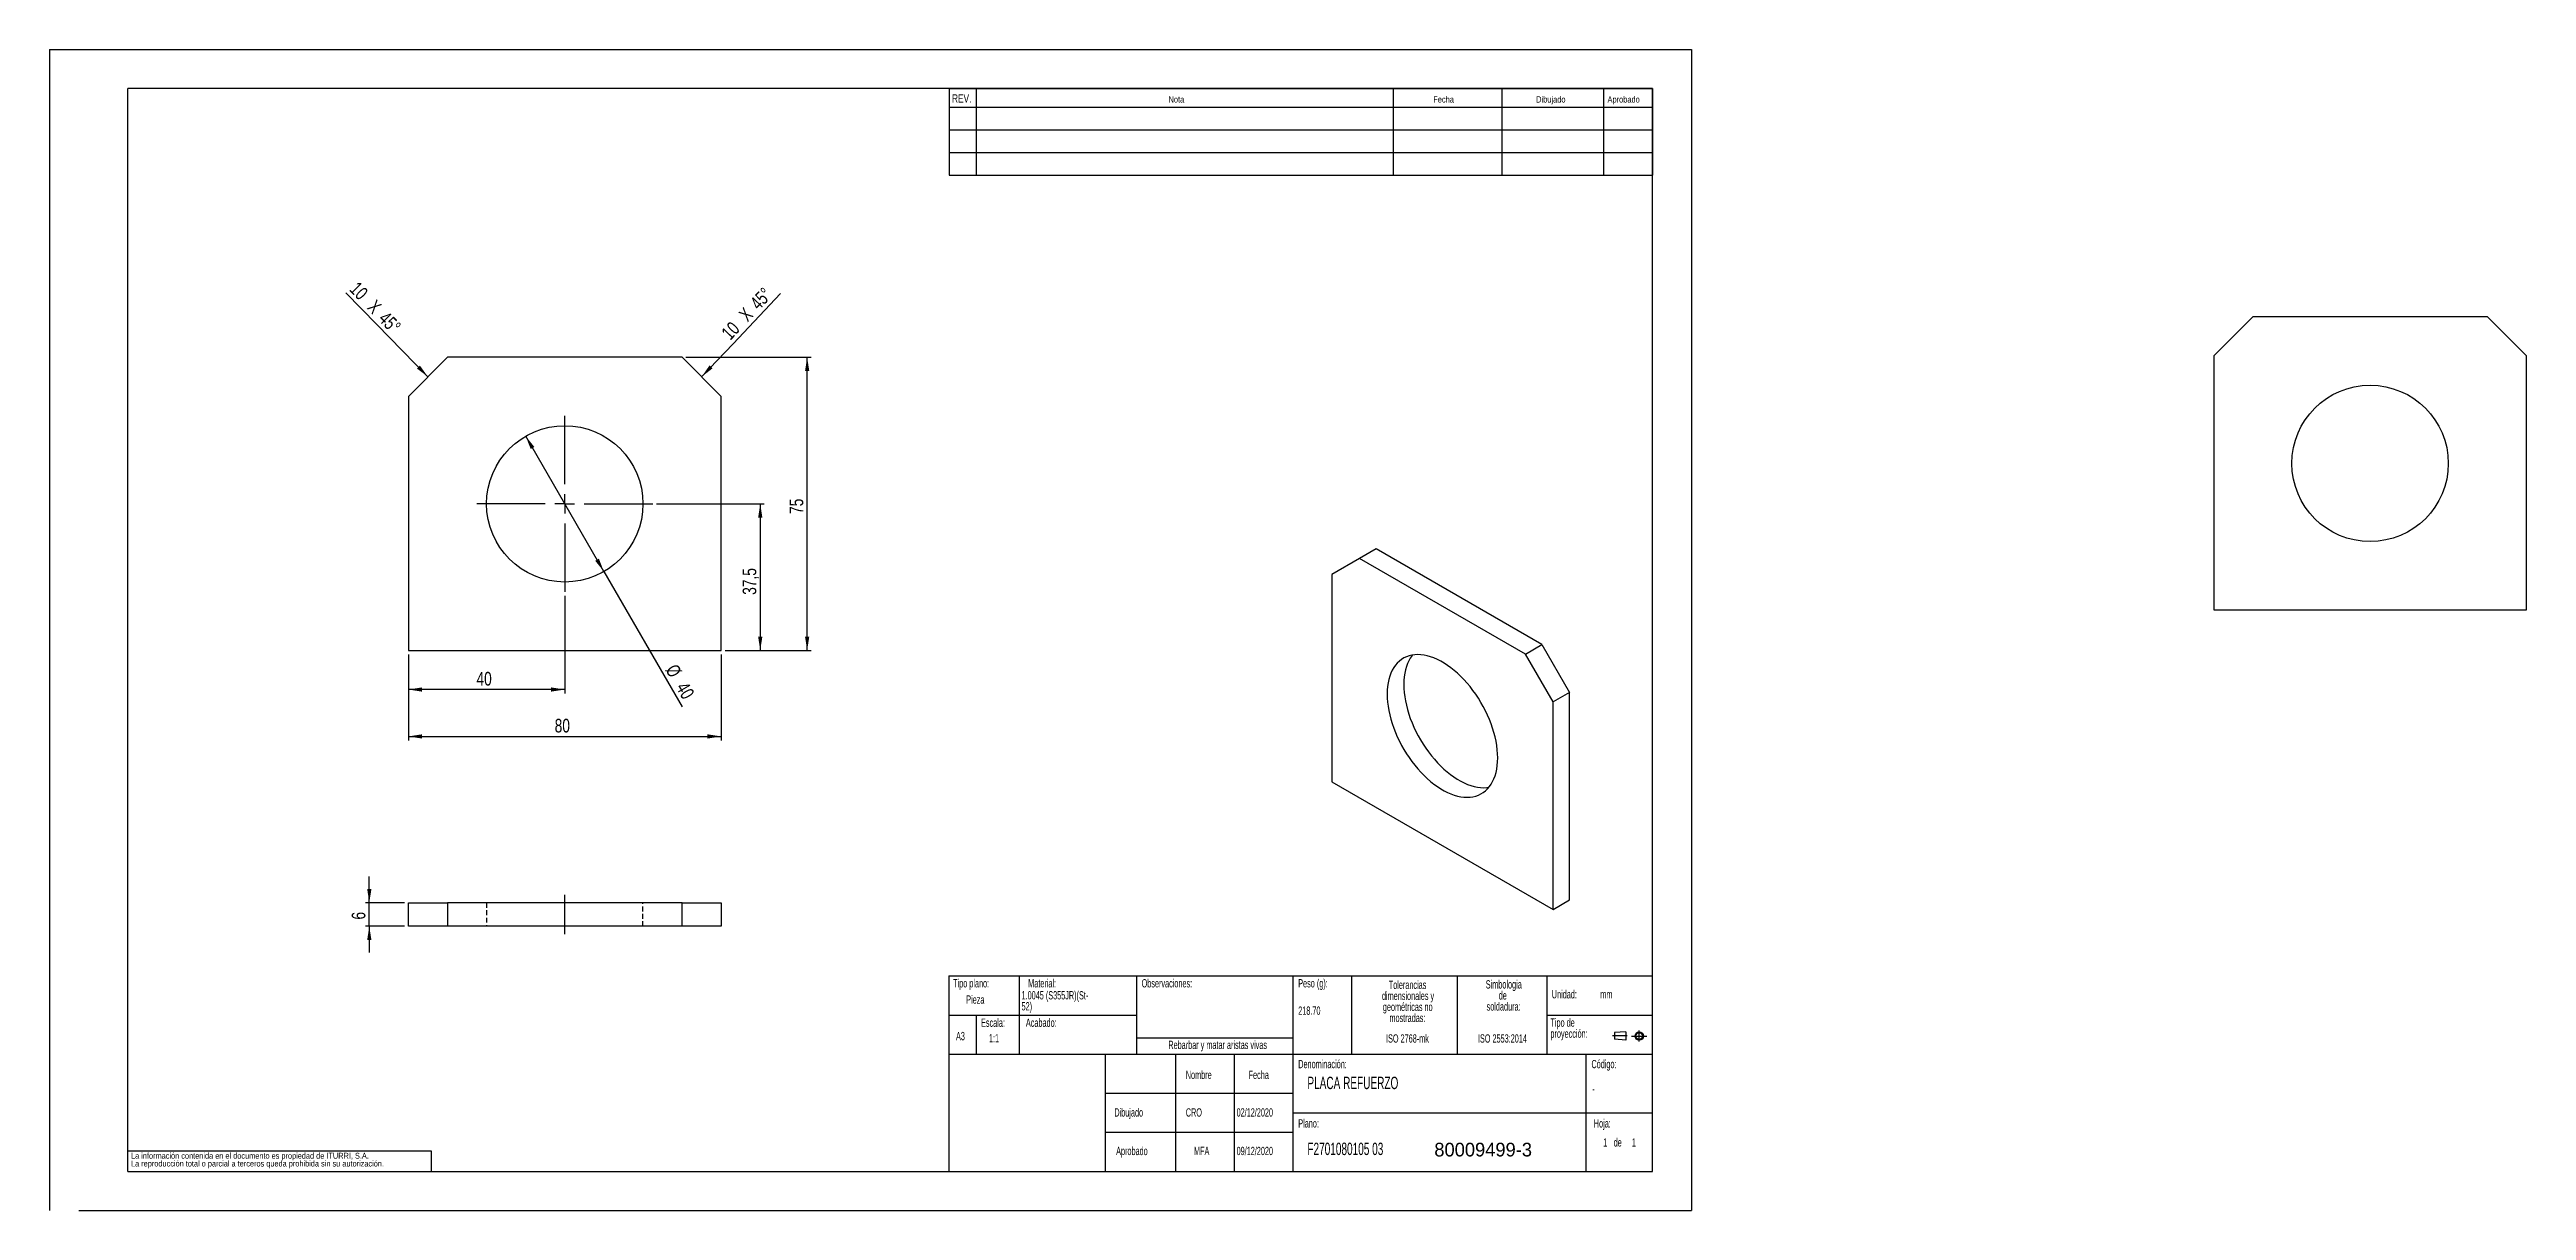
# Model space of a CAD drawing. Extents: x 0 to 2826, y 0 to 813.
# Drawn here: x 0 to 634, y 0 to 297 of the extents above.
import ezdxf

# ---------------------------------------------------------------- set-up
doc = ezdxf.new("R2010")
doc.units = 0
for name, pattern in [('SLD-CENTRADA-TRAZOS-LARGOS', [19.05, 15.24, -1.27, 1.27, -1.27]), ('SLD-CONTINUA', [0]), ('SLD-DISCONTINUA', [1.905, 1.27, -0.635])]:
    doc.linetypes.add(name, pattern=pattern)
doc.layers.get('0').update_dxf_attribs({"linetype": 'CONTINUOUS'})
doc.layers.add('FORMATO', color=7, linetype='SLD-CONTINUA')
doc.layers.add('SLD-0', color=179, linetype='SLD-CONTINUA')
doc.styles.add('SLDTEXTSTYLE0', font='TXT', dxfattribs={"width": 0.605})
doc.styles.add('SLDTEXTSTYLE1', font='TXT', dxfattribs={"width": 0.75})
doc.dimstyles.new('SLDDIMSTYLE0', dxfattribs={"dimtxt": 3.5, "dimasz": 3.5, "dimexe": 0, "dimexo": 0.0625, "dimgap": 0.875, "dimtad": 1, "dimdec": 1, "dimrnd": 1e-09, "dimzin": 12, "dimdsep": 46, "dimtxsty": 'SLDTEXTSTYLE1', "dimsah": 1, "dimcen": 0.09, "dimadec": 0, "dimazin": 0, "dimtfac": 1, "dimtdec": 1, "dimtofl": 0, "dimtmove": 0, "dimatfit": 3, "dimfxl": 1, "dimtolj": 1, "dimtzin": 12, "dimarcsym": 0})
doc.dimstyles.new('SLDDIMSTYLE1', dxfattribs={"dimtxt": 3.5, "dimasz": 3.5, "dimexe": 0, "dimexo": 0.0625, "dimgap": 0.875, "dimtad": 1, "dimdec": 1, "dimrnd": 1e-09, "dimzin": 12, "dimdsep": 46, "dimtxsty": 'SLDTEXTSTYLE1', "dimsah": 1, "dimcen": 0, "dimadec": 0, "dimazin": 0, "dimtfac": 1, "dimtdec": 1, "dimtmove": 0, "dimatfit": 3, "dimfxl": 1, "dimtolj": 1, "dimtzin": 12, "dimarcsym": 0})
doc.dimstyles.new('SLDDIMSTYLE2', dxfattribs={"dimtxt": 3.5, "dimasz": 3.5, "dimexe": 0, "dimexo": 0.0625, "dimgap": 0.875, "dimtad": 1, "dimdec": 1, "dimrnd": 1e-09, "dimzin": 12, "dimdsep": 46, "dimtxsty": 'SLDTEXTSTYLE1', "dimsah": 1, "dimcen": 0.09, "dimadec": 0, "dimazin": 0, "dimtfac": 1, "dimtdec": 1, "dimtmove": 0, "dimatfit": 0, "dimfxl": 1, "dimtolj": 1, "dimtzin": 12, "dimarcsym": 0})

# ---------------------------------------------------------------- blocks, each defined once
blk = doc.blocks.new('BLOQUE3')
at = {"color": 7, "linetype": 'SLD-CENTRADA-TRAZOS-LARGOS'}
for p, q in [((397.92, 130.06), (394.8, 130.06)), ((398.88, 130.02), (402.16, 130.02)), ((400.52, 128.85), (400.52, 131.19))]:
    blk.add_line(p, q, dxfattribs=at)
at = {"color": 7, "linetype": 'SLD-CONTINUA'}
for p, q in [((397.68, 130.95), (395.23, 130.77)), ((395.23, 130.77), (395.23, 129.34)), ((397.68, 129.16), (395.23, 129.34)), ((397.68, 130.95), (397.68, 129.16))]:
    blk.add_line(p, q, dxfattribs=at)
for radius in [0.892, 0.713]:
    blk.add_circle((400.52, 130.02), radius, dxfattribs=at)
blk = doc.blocks.new('SW_NOTE_0')
at = {"layer": 'SLD-0', "color": 0, "attachment_point": 2, "style": 'SLDTEXTSTYLE0'}
for s, insert, char_height in [('dimensionales y', (7.54, -0.09), 2.1167), ('Tolerancias', (7.41, 2.73), 2.1167), ('geométricas no', (7.46, -2.92), 2.1167), ('mostradas:', (7.38, -5.74), 2.117)]:
    blk.add_mtext(s, dxfattribs=dict(at, insert=insert, char_height=char_height))
blk = doc.blocks.new('SW_NOTE_0_1')
at = {"layer": 'SLD-0', "color": 0, "attachment_point": 1, "style": 'SLDTEXTSTYLE0'}
for s, insert, char_height in [('Tipo de', (0, 2.73), 2.117), ('proyección:', (0, -0.09), 2.1167)]:
    blk.add_mtext(s, dxfattribs=dict(at, insert=insert, char_height=char_height))
blk = doc.blocks.new('SW_NOTE_0_2')
at = {"layer": 'SLD-0', "color": 0, "char_height": 2.117, "attachment_point": 2, "style": 'SLDTEXTSTYLE0'}
for s, insert in [('Simbologia', (7.11, 2.73)), ('de', (6.84, -0.09)), ('soldadura:', (7.06, -2.92))]:
    blk.add_mtext(s, dxfattribs=dict(at, insert=insert))
blk = doc.blocks.new('SW_NOTE_0_3')
at = {"layer": 'SLD-0', "color": 0, "attachment_point": 1, "style": 'SLDTEXTSTYLE0'}
for s, insert, char_height in [('52)', (0, -0.09), 2.117), ('1.0045 (S355JR)(St-', (0, 2.73), 2.1167)]:
    blk.add_mtext(s, dxfattribs=dict(at, insert=insert, char_height=char_height))
blk = doc.blocks.new('SW_NOTE_0_4')
at = {"layer": 'SLD-0', "color": 0, "char_height": 1.5, "attachment_point": 1, "style": 'SLDTEXTSTYLE1'}
for s, insert in [('La información contenida en el documento es propiedad de ITURRI, S.A.', (0, 1.93)), ('La reproducción total o parcial a terceros queda prohibida sin su autorización.', (0, -0.07))]:
    blk.add_mtext(s, dxfattribs=dict(at, insert=insert))
blk = doc.blocks.new('SW_NOTE_0_5')
at = {"layer": 'SLD-0', "color": 0, "attachment_point": 2, "style": 'SLDTEXTSTYLE0'}
for s, insert, char_height in [('dimensionales y', (7.54, -0.09), 2.1167), ('Tolerancias', (7.41, 2.73), 2.1167), ('geométricas no', (7.46, -2.92), 2.1167), ('mostradas:', (7.38, -5.74), 2.117)]:
    blk.add_mtext(s, dxfattribs=dict(at, insert=insert, char_height=char_height))
blk = doc.blocks.new('SW_NOTE_0_6')
at = {"layer": 'SLD-0', "color": 0, "attachment_point": 1, "style": 'SLDTEXTSTYLE0'}
for s, insert, char_height in [('Tipo de', (0, 2.73), 2.117), ('proyección:', (0, -0.09), 2.1167)]:
    blk.add_mtext(s, dxfattribs=dict(at, insert=insert, char_height=char_height))
blk = doc.blocks.new('SW_NOTE_0_7')
at = {"layer": 'SLD-0', "color": 0, "char_height": 2.117, "attachment_point": 2, "style": 'SLDTEXTSTYLE0'}
for s, insert in [('Simbologia', (7.11, 2.73)), ('de', (6.84, -0.09)), ('soldadura:', (7.06, -2.92))]:
    blk.add_mtext(s, dxfattribs=dict(at, insert=insert))
blk = doc.blocks.new('SW_NOTE_0_8')
at = {"layer": 'SLD-0', "color": 0, "attachment_point": 1, "style": 'SLDTEXTSTYLE0'}
for s, insert, char_height in [('52)', (0, -0.09), 2.117), ('1.0045 (S355JR)(St-', (0, 2.73), 2.1167)]:
    blk.add_mtext(s, dxfattribs=dict(at, insert=insert, char_height=char_height))
blk = doc.blocks.new('SW_NOTE_0_9')
at = {"layer": 'SLD-0', "color": 0, "char_height": 1.5, "attachment_point": 1, "style": 'SLDTEXTSTYLE1'}
for s, insert in [('La información contenida en el documento es propiedad de ITURRI, S.A.', (0, 1.93)), ('La reproducción total o parcial a terceros queda prohibida sin su autorización.', (0, -0.07))]:
    blk.add_mtext(s, dxfattribs=dict(at, insert=insert))
blk = doc.blocks.new('_D')
at = {"layer": 'FORMATO', "color": 7, "transparency": 16777216}
for p, q in [((162.79, 218.27), (194.79, 218.27)), ((193.79, 143.27), (193.79, 218.27)), ((172.79, 143.27), (194.79, 143.27))]:
    blk.add_line(p, q, dxfattribs=at)
for points in [[(193.79, 218.27), (193.25, 214.77), (194.33, 214.77)], [(193.79, 143.27), (194.33, 146.77), (193.25, 146.77)]]:
    blk.add_solid(points, dxfattribs=at)
at = {"layer": 'FORMATO', "color": 7, "transparency": 16777216, "insert": (189.28, 178.19), "char_height": 3.5, "attachment_point": 1, "rotation": 90, "style": 'SLDTEXTSTYLE1'}
blk.add_mtext('75', dxfattribs=at)
blk = doc.blocks.new('_D_1')
at = {"layer": 'FORMATO', "color": 7, "transparency": 16777216}
for p, q in [((155.29, 180.77), (182.79, 180.77)), ((181.79, 180.77), (181.79, 143.27)), ((172.79, 143.27), (182.79, 143.27))]:
    blk.add_line(p, q, dxfattribs=at)
for points in [[(181.79, 180.77), (181.25, 177.27), (182.33, 177.27)], [(181.79, 143.27), (182.33, 146.77), (181.25, 146.77)]]:
    blk.add_solid(points, dxfattribs=at)
at = {"layer": 'FORMATO', "color": 7, "transparency": 16777216, "insert": (177.28, 157.5), "char_height": 3.5, "attachment_point": 1, "rotation": 90, "style": 'SLDTEXTSTYLE1'}
blk.add_mtext('37,5', dxfattribs=at)
blk = doc.blocks.new('_D_2')
at = {"layer": 'FORMATO', "color": 7, "transparency": 16777216}
for p, q in [((131.79, 157.27), (131.79, 132.27)), ((91.79, 142.27), (91.79, 132.27)), ((131.79, 133.27), (91.79, 133.27))]:
    blk.add_line(p, q, dxfattribs=at)
for points in [[(91.79, 133.27), (95.29, 132.73), (95.29, 133.81)], [(131.79, 133.27), (128.29, 133.81), (128.29, 132.73)]]:
    blk.add_solid(points, dxfattribs=at)
at = {"layer": 'FORMATO', "color": 7, "transparency": 16777216, "insert": (109.21, 137.78), "char_height": 3.5, "attachment_point": 1, "style": 'SLDTEXTSTYLE1'}
blk.add_mtext('40', dxfattribs=at)
blk = doc.blocks.new('_D_3')
at = {"layer": 'FORMATO', "color": 7, "transparency": 16777216}
for q in [(121.79, 198.09), (161.79, 128.81)]:
    blk.add_line((141.79, 163.45), q, dxfattribs=at)
for points in [[(121.79, 198.09), (123.08, 194.79), (124.01, 195.33)], [(141.79, 163.45), (140.51, 166.75), (139.58, 166.21)]]:
    blk.add_solid(points, dxfattribs=at)
at = {"layer": 'FORMATO', "color": 7, "transparency": 16777216, "char_height": 3.5, "attachment_point": 1, "rotation": 300, "style": 'SLDTEXTSTYLE1'}
for s, insert in [('%%c', (160.47, 140.11)), ('40', (163.16, 135.57))]:
    blk.add_mtext(s, dxfattribs=dict(at, insert=insert))
blk = doc.blocks.new('SW_CHAMFER_DIMENSION_0')
at = {"layer": 'FORMATO', "color": 0}
for p, q in [((7.89, -8.08), (0, 0)), ((21, -21.47), (7.89, -8.08))]:
    blk.add_line(p, q, dxfattribs=at)
blk.add_solid([(21, -21.47), (18.94, -18.59), (18.17, -19.34)], dxfattribs=at)
at = {"layer": 'FORMATO', "color": 0, "char_height": 3.5, "attachment_point": 1, "rotation": 314.33088, "style": 'SLDTEXTSTYLE1'}
for s, insert in [('10', (3.23, 3.15)), ('X', (7.76, -1.49)), ('45°', (10.64, -4.43))]:
    blk.add_mtext(s, dxfattribs=dict(at, insert=insert))
blk = doc.blocks.new('SW_CHAMFER_DIMENSION_1')
at = {"layer": 'FORMATO', "color": 0}
for p, q in [((0, 0), (12.13, 12.81)), ((-8.06, -8.48), (0, 0))]:
    blk.add_line(p, q, dxfattribs=at)
blk.add_solid([(-8.06, -8.48), (-5.26, -6.31), (-6.04, -5.57)], dxfattribs=at)
at = {"layer": 'FORMATO', "color": 0, "char_height": 3.5, "attachment_point": 1, "rotation": 46.56877, "style": 'SLDTEXTSTYLE1'}
for s, insert in [('45°', (4.01, 10.8)), ('X', (1.18, 7.81)), ('10', (-3.28, 3.1))]:
    blk.add_mtext(s, dxfattribs=dict(at, insert=insert))
blk = doc.blocks.new('_D_4')
at = {"layer": 'FORMATO', "color": 7, "transparency": 16777216}
for p, q in [((91.79, 142.27), (91.79, 120.27)), ((171.79, 142.27), (171.79, 120.27)), ((91.79, 121.27), (171.79, 121.27))]:
    blk.add_line(p, q, dxfattribs=at)
for points in [[(91.79, 121.27), (95.29, 120.73), (95.29, 121.81)], [(171.79, 121.27), (168.29, 121.81), (168.29, 120.73)]]:
    blk.add_solid(points, dxfattribs=at)
at = {"layer": 'FORMATO', "color": 7, "transparency": 16777216, "insert": (129.21, 125.78), "char_height": 3.5, "attachment_point": 1, "style": 'SLDTEXTSTYLE1'}
blk.add_mtext('80', dxfattribs=at)
blk = doc.blocks.new('SW_CENTERMARKSYMBOL_0')
at = {"layer": 'FORMATO', "color": 0}
for p, q in [((0, 5), (0, 22.5)), ((-5, 0), (-22.5, 0)), ((0, 0), (-2.5, 0)), ((0, 0), (0, 2.5)), ((0, 0), (0, -2.5)), ((0, 0), (2.5, 0)), ((5, 0), (22.5, 0)), ((0, -5), (0, -22.5))]:
    blk.add_line(p, q, dxfattribs=at)
blk = doc.blocks.new('_D_5')
at = {"layer": 'FORMATO', "color": 7, "transparency": 16777216}
for p, q in [((81.79, 78.71), (81.79, 85.44)), ((90.79, 78.71), (80.79, 78.71)), ((81.79, 72.71), (81.79, 78.71)), ((90.79, 72.71), (80.79, 72.71)), ((81.79, 72.71), (81.79, 65.98))]:
    blk.add_line(p, q, dxfattribs=at)
for points in [[(81.79, 78.71), (82.33, 82.21), (81.25, 82.21)], [(81.79, 72.71), (81.25, 69.21), (82.33, 69.21)]]:
    blk.add_solid(points, dxfattribs=at)
at = {"layer": 'FORMATO', "color": 7, "transparency": 16777216, "insert": (77.28, 74.42), "char_height": 3.5, "attachment_point": 1, "rotation": 90, "style": 'SLDTEXTSTYLE1'}
blk.add_mtext('6', dxfattribs=at)

msp = doc.modelspace()

# ---------------------------------------------------------------- linework, layer by layer
at = {"color": 7, "linetype": 'SLD-CONTINUA'}
for p, q in [((0, 297), (420, 297)), ((0, 297), (0, 0)), ((420, 297), (420, 0)), ((410, 287), (20, 287)), ((20, 10), (20, 287)), ((410, 10), (410, 287)), ((563.56, 228.62), (553.56, 218.62)), ((623.56, 228.62), (563.56, 228.62)), ((633.56, 218.62), (623.56, 228.62)), ((101.79, 218.27), (91.79, 208.27)), ((161.79, 218.27), (101.79, 218.27)), ((171.79, 208.27), (161.79, 218.27)), ((553.56, 218.62), (553.56, 153.62)), ((633.56, 153.62), (633.56, 218.62)), ((91.79, 208.27), (91.79, 143.27)), ((171.79, 143.27), (171.79, 208.27)), ((335.07, 166.82), (328, 162.74)), ((339.32, 169.27), (335.07, 166.82)), ((377.5, 142.33), (335.07, 166.82)), ((381.74, 144.78), (339.32, 169.27)), ((328, 162.74), (328, 109.66)), ((553.56, 153.62), (633.56, 153.62)), ((91.79, 143.27), (171.79, 143.27)), ((377.5, 142.33), (381.74, 144.78)), ((384.57, 130.08), (377.5, 142.33)), ((381.74, 144.78), (388.81, 132.53)), ((388.81, 132.53), (384.57, 130.08)), ((384.57, 77.01), (384.57, 130.08)), ((388.81, 79.45), (388.81, 132.53)), ((328, 109.66), (384.57, 77.01)), ((91.79, 72.71), (91.79, 78.71)), ((91.79, 78.71), (101.79, 78.71)), ((101.79, 78.71), (101.79, 72.71)), ((161.79, 78.71), (101.79, 78.71)), ((161.79, 72.71), (161.79, 78.71)), ((161.79, 78.71), (171.79, 78.71)), ((171.79, 78.71), (171.79, 72.71)), ((384.57, 77.01), (388.81, 79.45)), ((101.79, 72.71), (91.79, 72.71)), ((161.79, 72.71), (101.79, 72.71)), ((171.79, 72.71), (161.79, 72.71)), ((230, 60), (410, 60)), ((230, 60), (230, 10)), ((20, 10), (410, 10)), ((7.53, 0), (420, 0))]:
    msp.add_line(p, q, dxfattribs=at)
at = {"color": 7, "linetype": 'SLD-DISCONTINUA'}
for p, q in [((111.79, 78.71), (111.79, 72.71)), ((151.79, 72.71), (151.79, 78.71))]:
    msp.add_line(p, q, dxfattribs=at)
at = {"color": 7, "linetype": 'SLD-CONTINUA', "flags": 128}
for points in [[(370.43, 115.79), (370.4, 116.81), (370.32, 117.86), (370.19, 118.93), (370, 120.02), (369.76, 121.13), (369.47, 122.24), (369.13, 123.36), (368.75, 124.49), (368.31, 125.61), (367.83, 126.73), (367.3, 127.83), (366.74, 128.92), (366.13, 129.99), (365.49, 131.04), (364.81, 132.07), (364.1, 133.06), (363.36, 134.02), (362.59, 134.93), (361.8, 135.81), (360.99, 136.64), (360.16, 137.43), (359.31, 138.16), (358.46, 138.84), (357.59, 139.46), (356.72, 140.03), (355.85, 140.53), (354.98, 140.97), (354.12, 141.34), (353.26, 141.65), (352.42, 141.9), (351.59, 142.07), (350.77, 142.18), (349.98, 142.21), (349.22, 142.18), (348.47, 142.08), (347.76, 141.91), (347.09, 141.67), (346.44, 141.36), (345.84, 140.99), (345.27, 140.55), (344.74, 140.05), (344.26, 139.49), (343.83, 138.87), (343.44, 138.2), (343.1, 137.47), (342.81, 136.68), (342.57, 135.86), (342.38, 134.98), (342.25, 134.06), (342.17, 133.11), (342.14, 132.12), (342.17, 131.1), (342.25, 130.05), (342.38, 128.98), (342.57, 127.89), (342.81, 126.78), (343.1, 125.67), (343.44, 124.55), (343.83, 123.42), (344.26, 122.3), (344.74, 121.18), (345.27, 120.08), (345.84, 118.99), (346.44, 117.91), (347.09, 116.86), (347.76, 115.84), (348.47, 114.85), (349.22, 113.89), (349.98, 112.97), (350.77, 112.1), (351.59, 111.27), (352.42, 110.48), (353.26, 109.75), (354.12, 109.07), (354.98, 108.45), (355.85, 107.88), (356.72, 107.38), (357.59, 106.94), (358.46, 106.56), (359.31, 106.25), (360.16, 106.01), (360.99, 105.84), (361.8, 105.73), (362.59, 105.7), (363.36, 105.73), (364.1, 105.83), (364.81, 106), (365.49, 106.24), (366.13, 106.55), (366.74, 106.92), (367.3, 107.36), (367.83, 107.86), (368.31, 108.42), (368.75, 109.04), (369.13, 109.71), (369.47, 110.44), (369.76, 111.22), (370, 112.05), (370.19, 112.93), (370.32, 113.85), (370.4, 114.8), (370.43, 115.79)], [(348.64, 142.11), (348.51, 141.94), (348.07, 141.32), (347.68, 140.65), (347.34, 139.92), (347.05, 139.13), (346.81, 138.3), (346.63, 137.43), (346.49, 136.51), (346.41, 135.56), (346.39, 134.57), (346.41, 133.55), (346.49, 132.5), (346.63, 131.43), (346.81, 130.34), (347.05, 129.23), (347.34, 128.12), (347.68, 126.99), (348.07, 125.87), (348.51, 124.75), (348.99, 123.63), (349.51, 122.53), (350.08, 121.43), (350.68, 120.36), (351.33, 119.31), (352.01, 118.29), (352.72, 117.3), (353.46, 116.34), (354.23, 115.42), (355.02, 114.55), (355.83, 113.71), (356.66, 112.93), (357.5, 112.2), (358.36, 111.52), (359.22, 110.9), (360.09, 110.33), (360.96, 109.83), (361.83, 109.39), (362.7, 109.01), (363.55, 108.7), (364.4, 108.46), (365.23, 108.29), (366.04, 108.18), (366.83, 108.15), (367.6, 108.18), (368.18, 108.25)]]:
    msp.add_lwpolyline(points, dxfattribs=at)
at = {"color": 7, "linetype": 'SLD-CONTINUA'}
for centre in [(593.56, 191.12), (131.79, 180.77)]:
    msp.add_circle(centre, 20, dxfattribs=at)
at = {"layer": 'FORMATO'}
for p, q in [((230.09, 287), (410, 287)), ((230.09, 287), (230.09, 264.87)), ((237.03, 287), (237.03, 264.87)), ((343.66, 287), (343.66, 264.87)), ((371.46, 287), (371.46, 264.87)), ((397.51, 287), (397.51, 264.87)), ((410, 287), (410, 264.87)), ((230.09, 282.27), (410, 282.27)), ((230.09, 276.47), (410, 276.47)), ((230.09, 270.67), (410, 270.67)), ((230.09, 264.87), (410, 264.87))]:
    msp.add_line(p, q, dxfattribs=at)
at = {"layer": 'FORMATO', "color": 7, "linetype": 'SLD-CENTRADA-TRAZOS-LARGOS'}
msp.add_line((131.79, 70.71), (131.79, 80.71), dxfattribs=at)
at = {"layer": 'SLD-0'}
for p, q in [((248, 60), (248, 40)), ((278, 60), (278, 40)), ((318, 60), (318, 40)), ((333, 60), (333, 40)), ((360.08, 60), (360.08, 40)), ((383, 60), (383, 40)), ((230, 50), (248, 50)), ((237, 50), (237, 40)), ((248, 50), (278, 50)), ((383, 50), (410, 50)), ((230, 40), (410, 40)), ((270, 40), (270, 10)), ((278, 44.16), (318, 44.16)), ((288, 40), (288, 10)), ((303, 40), (303, 10)), ((318, 40), (318, 10)), ((393, 40), (393, 10)), ((270, 30), (318, 30)), ((270, 20), (318, 20)), ((318, 25), (393, 25)), ((393, 25), (410, 25)), ((20, 15.25), (97.63, 15.25)), ((97.63, 15.25), (97.63, 10))]:
    msp.add_line(p, q, dxfattribs=at)

# ---------------------------------------------------------------- block references
at = {"color": 7, "linetype": 'Continuous', "xscale": 1.2, "yscale": 1.2, "zscale": 1.2}
msp.add_blockref('BLOQUE3', (-74.01, -111.41), dxfattribs=at)
msp.add_blockref('BLOQUE3', (-74.01, -111.41), dxfattribs=at)
at = {"layer": 'FORMATO'}
for name, p in [('SW_CHAMFER_DIMENSION_0', (75.79, 234.74)), ('SW_CHAMFER_DIMENSION_1', (174.85, 221.75))]:
    msp.add_blockref(name, p, dxfattribs=at)
at = {"layer": 'FORMATO', "color": 7}
msp.add_blockref('SW_CENTERMARKSYMBOL_0', (131.79, 180.77), dxfattribs=at)
at = {"layer": 'SLD-0'}
for name, p in [('SW_NOTE_0', (339.95, 56.06)), ('SW_NOTE_0_5', (339.95, 56.06)), ('SW_NOTE_0_2', (364.87, 56.17)), ('SW_NOTE_0_7', (364.87, 56.17)), ('SW_NOTE_0_3', (248.63, 53.38)), ('SW_NOTE_0_8', (248.63, 53.38)), ('SW_NOTE_0_1', (383.91, 46.39)), ('SW_NOTE_0_6', (383.91, 46.39)), ('SW_NOTE_0_4', (20.84, 12.82)), ('SW_NOTE_0_9', (20.84, 12.82))]:
    msp.add_blockref(name, p, dxfattribs=at)

# ---------------------------------------------------------------- texts
at = {"insert": (354.21, 17.32), "char_height": 3.5, "width": 30.0125, "attachment_point": 1}
msp.add_mtext('80009499-3', dxfattribs=at)
at = {"layer": 'FORMATO', "attachment_point": 1, "style": 'SLDTEXTSTYLE1'}
for s, insert, char_height in [('REV.', (230.84, 285.55), 2.117), ('Fecha', (353.93, 285.03), 1.587), ('Dibujado', (380.26, 285.03), 1.587), ('Aprobado', (398.51, 285.03), 1.587), ('Nota', (286.22, 285.03), 1.587)]:
    msp.add_mtext(s, dxfattribs=dict(at, insert=insert, char_height=char_height))
at = {"layer": 'SLD-0', "style": 'SLDTEXTSTYLE0'}
for s, insert, char_height, attachment_point in [('Tipo plano:', (231.13, 59.18), 2.1167, 1), ('Tipo plano:', (231.13, 59.18), 2.1167, 1), ('Material:', (250.33, 59.18), 2.117, 1), ('Material:', (250.33, 59.18), 2.117, 1), ('Observaciones:', (279.34, 59.18), 2.1167, 1), ('Observaciones:', (279.34, 59.18), 2.1167, 1), ('Peso (g):', (319.4, 59.18), 2.117, 1), ('Peso (g):', (319.4, 59.18), 2.117, 1), ('Pieza', (234.47, 55.02), 2.117, 1), ('Pieza', (234.47, 55.02), 2.117, 1), ('218.70', (319.4, 52.18), 2.117, 1), ('218.70', (319.4, 52.18), 2.117, 1), ('Unidad:', (384.25, 56.37), 2.117, 1), ('Unidad:', (384.25, 56.37), 2.117, 1), ('mm', (396.66, 56.37), 2.117, 1), ('mm', (396.66, 56.37), 2.117, 1), ('A3', (231.86, 45.67), 2.117, 1), ('A3', (231.86, 45.67), 2.117, 1), ('Escala:', (238.26, 49.1), 2.117, 1), ('Escala:', (238.26, 49.1), 2.117, 1), ('1:1', (240.29, 45.13), 2.117, 1), ('1:1', (240.29, 45.13), 2.117, 1), ('Acabado:', (249.74, 49.1), 2.117, 1), ('Acabado:', (249.74, 49.1), 2.117, 1), ('ISO 2768-mk', (347.34, 45.06), 2.1167, 2), ('ISO 2768-mk', (347.34, 45.06), 2.1167, 2), ('ISO 2553:2014', (371.63, 45.06), 2.1167, 2), ('ISO 2553:2014', (371.63, 45.06), 2.1167, 2), ('Rebarbar y matar aristas vivas', (298.79, 43.42), 2.1167, 2), ('Rebarbar y matar aristas vivas', (298.79, 43.42), 2.1167, 2), ('Denominación:', (319.4, 38.51), 2.1167, 1), ('Denominación:', (319.4, 38.51), 2.1167, 1), ('Código:', (394.4, 38.51), 2.117, 1), ('Código:', (394.4, 38.51), 2.117, 1), ('Nombre', (290.64, 35.75), 2.117, 1), ('Nombre', (290.64, 35.75), 2.117, 1), ('Fecha', (306.71, 35.75), 2.117, 1), ('Fecha', (306.71, 35.75), 2.117, 1), ('PLACA REFUERZO', (321.74, 34.22), 3.175, 1), ('PLACA REFUERZO', (321.74, 34.22), 3.175, 1), ('Dibujado', (272.37, 26.14), 2.117, 1), ('Dibujado', (272.37, 26.14), 2.117, 1), ('CRO', (290.64, 26.14), 2.117, 1), ('02/12/2020', (303.63, 26.14), 2.117, 1), ('-', (394.59, 32.19), 2.12, 1), ('-', (394.59, 32.19), 2.12, 1), ('Plano:', (319.4, 23.34), 2.117, 1), ('Plano:', (319.4, 23.34), 2.117, 1), ('Hoja:', (395.01, 23.34), 2.117, 1), ('Hoja:', (395.01, 23.34), 2.117, 1), ('Aprobado', (272.82, 16.28), 2.117, 1), ('Aprobado', (272.82, 16.28), 2.117, 1), ('MFA', (292.74, 16.28), 2.117, 1), ('09/12/2020', (303.63, 16.28), 2.117, 1), ('F2701080105 03', (321.74, 17.35), 3.175, 1), ('F2701080105 03', (321.74, 17.35), 3.175, 1), ('1', (397.41, 18.47), 2.12, 1), ('1', (397.41, 18.47), 2.12, 1), ('1', (397.41, 18.47), 2.12, 1), ('1', (397.41, 18.47), 2.12, 1), ('de', (400.08, 18.47), 2.117, 1), ('de', (400.08, 18.47), 2.117, 1), ('de', (400.08, 18.47), 2.117, 1), ('de', (400.08, 18.47), 2.117, 1), ('1', (404.73, 18.47), 2.12, 1), ('1', (404.73, 18.47), 2.12, 1), ('1', (404.73, 18.47), 2.12, 1), ('1', (404.73, 18.47), 2.12, 1)]:
    msp.add_mtext(s, dxfattribs=dict(at, insert=insert, char_height=char_height, attachment_point=attachment_point))

# ---------------------------------------------------------------- dimensions: what is measured, and where the dimension line sits
at = {"layer": 'FORMATO', "color": 7}
for base, p1, p2, dimstyle, picture, middle in [((193.79, 218.27), (171.79, 143.27), (161.79, 218.27), 'SLDDIMSTYLE0', '_D', (193.79, 180.77)), ((181.79, 143.27), (154.29, 180.77), (171.79, 143.27), 'SLDDIMSTYLE0', '_D_1', (181.79, 162.02)), ((81.79, 78.71), (91.79, 72.71), (91.79, 78.71), 'SLDDIMSTYLE2', '_D_5', (81.79, 75.71))]:
    dim = msp.add_linear_dim(base=base, p1=p1, p2=p2, angle=90, dimstyle=dimstyle, dxfattribs=at)
    dim.commit()
    dim.dimension.update_dxf_attribs({"geometry": picture, "text_midpoint": middle, "dimtype": 160})
dim = msp.add_diameter_dim_2p(p1=(141.79, 163.45), p2=(121.79, 198.09), dimstyle='SLDDIMSTYLE1', dxfattribs=at)
dim.commit()
dim.dimension.update_dxf_attribs({"geometry": '_D_3', "text_midpoint": (159.22, 133.27), "dimtype": 163})
for base, p1, p2, picture, middle in [((91.79, 133.27), (131.79, 158.27), (91.79, 143.27), '_D_2', (111.79, 133.27)), ((171.79, 121.27), (91.79, 143.27), (171.79, 143.27), '_D_4', (131.79, 121.27))]:
    dim = msp.add_linear_dim(base=base, p1=p1, p2=p2, dimstyle='SLDDIMSTYLE0', dxfattribs=at)
    dim.commit()
    dim.dimension.update_dxf_attribs({"geometry": picture, "text_midpoint": middle, "dimtype": 160})

doc.saveas('drawing.dxf')
